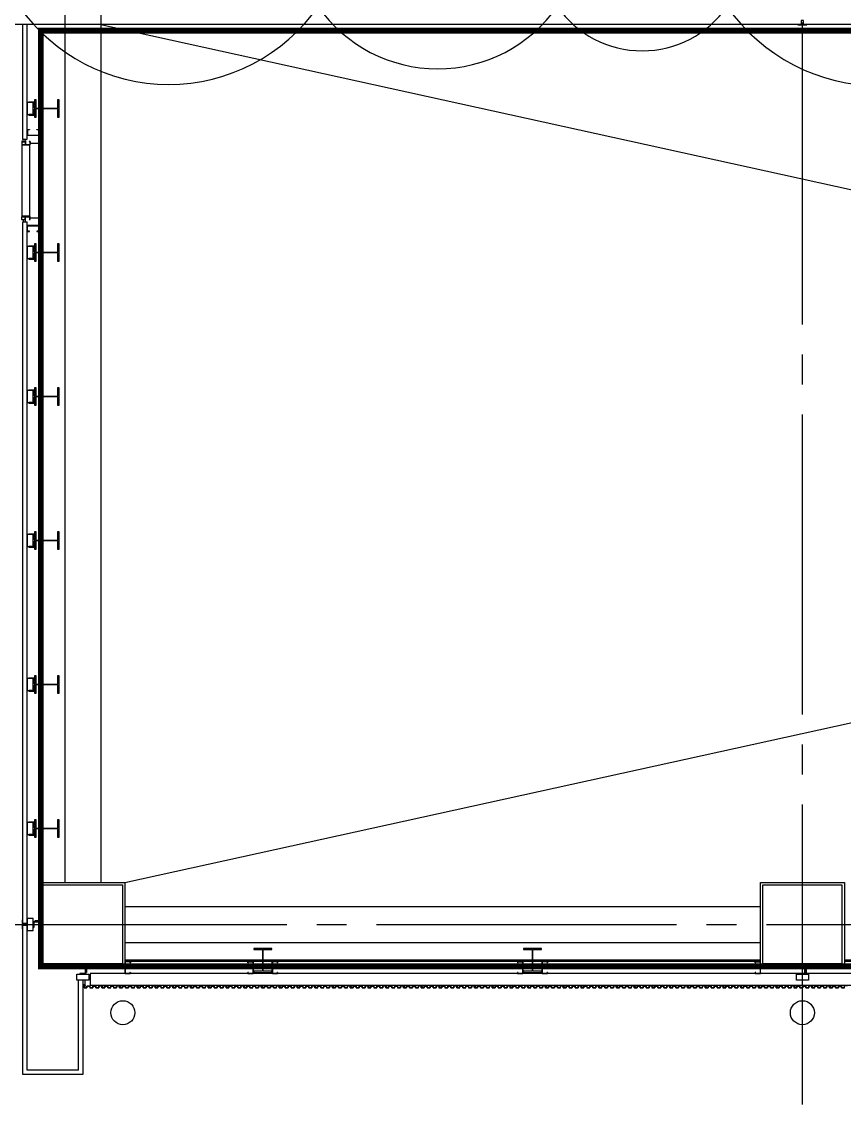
# Model space of a CAD drawing. Header units: millimetres. Extents: x -48783 to 40488, y 6477 to 32964.
# Drawn here: x 20049 to 20735, y 10600 to 11502 of the extents above; entities that cross this region are included whole.
import ezdxf

# ---------------------------------------------------------------- set-up
doc = ezdxf.new("R2010")
doc.units = ezdxf.units.MM
doc.header["$LTSCALE"] = 100
doc.linetypes.add('X-N-FAB-L20$0$COL-CEN-LIN', pattern=[3.25, 2.5, -0.25, 0.25, -0.25])
for name, color, linetype in [('0-XREF', 7, 'Continuous'), ('X-N-FAB-L20$0$04', 8, 'Continuous'), ('X-N-FAB-L20$0$200K新增範圍', 8, 'Continuous'), ('X-N-FAB-L20$0$BLOCK', 8, 'Continuous'), ('X-N-FAB-L20$0$CCL', 8, 'X-N-FAB-L20$0$COL-CEN-LIN'), ('X-N-FAB-L20$0$COL-S', 8, 'Continuous'), ('X-N-FAB-L20$0$TXT-CODE-雲', 8, 'Continuous'), ('X-N-FAB-L20$0$WALL-P', 8, 'Continuous')]:
    doc.layers.add(name, color=color, linetype=linetype)

# ---------------------------------------------------------------- blocks, each defined once
blk = doc.blocks.new('X-N-FAB-L20$0$A$Cc7bb84f0')
at = {"layer": 'X-N-FAB-L20$0$COL-S'}
for points in [[(0, 70), (70, 70), (70, 0), (0, 0)], [(2, 68), (68, 68), (68, 2), (2, 2)]]:
    blk.add_lwpolyline(points, close=True, dxfattribs=at)
blk = doc.blocks.new('X-N-FAB-L20$0$A$C20c95bda')
at = {"layer": 'X-N-FAB-L20$0$CCL'}
for p, q in [((21720, 0), (21720, 9160)), ((240, 150), (28330, 150))]:
    blk.add_line(p, q, dxfattribs=at)
at = {"layer": 'X-N-FAB-L20$0$200K新增範圍'}
for p in [(21085, 115), (21685, 115)]:
    blk.add_blockref('X-N-FAB-L20$0$A$Cc7bb84f0', p, dxfattribs=at)
blk = doc.blocks.new('X-N-FAB-L20$0$A$C1d07c4d4')
at = {"layer": 'X-N-FAB-L20$0$04'}
for p, q in [((20802.44, 910), (20802.44, 160)), ((20832.44, 910), (20832.44, 160)), ((20767.44, 779.5), (20767.44, 875)), ((20770.99, 779.5), (20770.99, 875)), ((20832.44, 875), (24082.44, 160)), ((20852.44, 160), (24102.44, 875)), ((20781.07, 786.41), (20781.07, 778.58)), ((20766.49, 777.5), (20768.71, 777.5)), ((20766.6, 777.34), (20766.6, 775.16)), ((20766.6, 777.34), (20769.44, 777.34)), ((20767.54, 779.5), (20769.44, 779.5)), ((20767.63, 777.72), (20767.63, 779.3)), ((20768.71, 777.5), (20768.74, 777.47)), ((20768.77, 777.5), (20768.74, 777.47)), ((20768.77, 777.5), (20769.24, 777.5)), ((20769.24, 777.58), (20769.24, 779.5)), ((20769.24, 778.27), (20769.24, 778.23)), ((20769.24, 777.57), (20769.24, 777.5)), ((20769.27, 778.3), (20769.55, 778.3)), ((20769.27, 778.2), (20769.44, 778.2)), ((20769.29, 777.6), (20769.44, 777.5)), ((20769.44, 779.5), (20770.99, 779.5)), ((20769.44, 779), (20769.44, 779.5)), ((20769.44, 778.2), (20769.44, 777.95)), ((20769.44, 777.95), (20769.47, 777.92)), ((20769.44, 777.89), (20769.47, 777.92)), ((20769.44, 777.89), (20769.44, 777.5)), ((20769.44, 777.34), (20769.44, 775.16)), ((20769.54, 777.34), (20769.6, 776.84)), ((20769.54, 777.34), (20769.96, 777.34)), ((20769.6, 778.25), (20769.6, 777.5)), ((20769.6, 777.5), (20769.96, 777.5)), ((20769.6, 776.84), (20769.6, 775.66)), ((20772.92, 777.5), (20773.39, 777.5)), ((20772.92, 777.34), (20773.28, 777.34)), ((20773.28, 777.34), (20773.28, 775.16)), ((20773.44, 777.45), (20773.44, 775)), ((20781.07, 778.58), (20783.21, 778.58)), ((20783.41, 778.38), (20783.41, 776.28)), ((20783.41, 776.28), (20783.41, 713.28)), ((20766.47, 775), (20773.44, 775)), ((20766.6, 775.16), (20768.71, 775.16)), ((20768.71, 775.16), (20768.74, 775.13)), ((20768.77, 775.16), (20768.74, 775.13)), ((20768.77, 775.16), (20769.44, 775.16)), ((20769.54, 775.16), (20769.6, 775.66)), ((20769.54, 775.16), (20771.81, 775.16)), ((20771.81, 775.16), (20771.84, 775.13)), ((20771.87, 775.16), (20771.84, 775.13)), ((20771.87, 775.16), (20773.28, 775.16)), ((20773.44, 776.08), (20783.21, 776.08)), ((20766.47, 715), (20773.44, 715)), ((20766.6, 714.84), (20768.71, 714.84)), ((20766.6, 712.66), (20766.6, 714.84)), ((20768.71, 714.84), (20768.74, 714.87)), ((20768.77, 714.84), (20768.74, 714.87)), ((20768.77, 714.84), (20769.44, 714.84)), ((20769.44, 712.66), (20769.44, 714.84)), ((20769.54, 714.84), (20771.81, 714.84)), ((20769.54, 714.84), (20769.6, 714.34)), ((20769.54, 712.66), (20769.6, 713.16)), ((20769.6, 713.16), (20769.6, 714.34)), ((20771.81, 714.84), (20771.84, 714.87)), ((20771.87, 714.84), (20771.84, 714.87)), ((20771.87, 714.84), (20773.28, 714.84)), ((20773.28, 712.66), (20773.28, 714.84)), ((20773.44, 712.55), (20773.44, 715)), ((20773.44, 713.92), (20783.21, 713.92)), ((20783.41, 711.62), (20783.41, 713.72)), ((20766.49, 712.5), (20768.71, 712.5)), ((20766.6, 712.66), (20769.44, 712.66)), ((20767.44, 0), (20767.44, 710.5)), ((20767.54, 710.5), (20769.44, 710.5)), ((20767.63, 712.28), (20767.63, 710.7)), ((20768.71, 712.5), (20768.74, 712.53)), ((20768.77, 712.5), (20768.74, 712.53)), ((20768.77, 712.5), (20769.24, 712.5)), ((20769.24, 712.43), (20769.24, 712.5)), ((20769.24, 712.42), (20769.24, 710.5)), ((20769.24, 711.73), (20769.24, 711.77)), ((20769.27, 711.8), (20769.44, 711.8)), ((20769.27, 711.7), (20769.55, 711.7)), ((20769.29, 712.4), (20769.44, 712.5)), ((20769.44, 712.11), (20769.44, 712.5)), ((20769.44, 712.11), (20769.47, 712.08)), ((20769.44, 712.05), (20769.47, 712.08)), ((20769.44, 711.8), (20769.44, 712.05)), ((20769.44, 711), (20769.44, 710.5)), ((20769.44, 710.5), (20770.99, 710.5)), ((20769.54, 712.66), (20769.96, 712.66)), ((20769.6, 712.5), (20769.96, 712.5)), ((20769.6, 711.75), (20769.6, 712.5)), ((20770.99, 3.5), (20770.99, 710.5)), ((20772.92, 712.66), (20773.28, 712.66)), ((20772.92, 712.5), (20773.39, 712.5)), ((20781.07, 711.42), (20783.21, 711.42)), ((20781.07, 703.59), (20781.07, 711.42)), ((20852.44, 140), (21382.44, 140)), ((20852.44, 110), (21382.44, 110)), ((21382.44, 95.25), (20852.44, 95.25)), ((21382.44, 94), (20852.44, 94)), ((22282.44, 95.25), (21452.44, 95.25)), ((22282.44, 94), (21452.44, 94)), ((23211.06, 84), (20823.7, 84)), ((20823.7, 84), (20823.7, 74)), ((20813.89, 3.5), (20813.89, 78.5)), ((20817.44, 75), (20817.44, 0)), ((23211.06, 74), (20823.7, 74)), ((20817.44, 0), (20767.44, 0)), ((20813.89, 3.5), (20770.99, 3.5))]:
    blk.add_line(p, q, dxfattribs=at)
for points in [[(20777.44, 797.5), (20777.44, 812.5), (20778.34, 812.5), (20778.34, 805.3), (20796.54, 805.3), (20796.54, 812.5), (20797.44, 812.5), (20797.44, 797.5), (20796.54, 797.5), (20796.54, 804.7), (20778.34, 804.7), (20778.34, 797.5)], [(20775.94, 800), (20775.94, 810), (20770.94, 810), (20770.94, 800)], [(20772.44, 810.6), (20777.44, 810.6), (20777.44, 805.6), (20776.84, 805.6), (20776.84, 810), (20772.44, 810)], [(20772.44, 799.4), (20777.44, 799.4), (20777.44, 804.4), (20776.84, 804.4), (20776.84, 800), (20772.44, 800)], [(20766.89, 715.29), (20766.89, 774.7), (20772.89, 774.7), (20772.89, 715.29)], [(20775.94, 680), (20775.94, 690), (20770.94, 690), (20770.94, 680)], [(20772.44, 690.6), (20777.44, 690.6), (20777.44, 685.6), (20776.84, 685.6), (20776.84, 690), (20772.44, 690)], [(20777.44, 677.5), (20777.44, 692.5), (20778.34, 692.5), (20778.34, 685.3), (20796.54, 685.3), (20796.54, 692.5), (20797.44, 692.5), (20797.44, 677.5), (20796.54, 677.5), (20796.54, 684.7), (20778.34, 684.7), (20778.34, 677.5)], [(20772.44, 679.4), (20777.44, 679.4), (20777.44, 684.4), (20776.84, 684.4), (20776.84, 680), (20772.44, 680)], [(20775.94, 560), (20775.94, 570), (20770.94, 570), (20770.94, 560)], [(20772.44, 570.6), (20777.44, 570.6), (20777.44, 565.6), (20776.84, 565.6), (20776.84, 570), (20772.44, 570)], [(20777.44, 557.5), (20777.44, 572.5), (20778.34, 572.5), (20778.34, 565.3), (20796.54, 565.3), (20796.54, 572.5), (20797.44, 572.5), (20797.44, 557.5), (20796.54, 557.5), (20796.54, 564.7), (20778.34, 564.7), (20778.34, 557.5)], [(20772.44, 559.4), (20777.44, 559.4), (20777.44, 564.4), (20776.84, 564.4), (20776.84, 560), (20772.44, 560)], [(20777.44, 437.5), (20777.44, 452.5), (20778.34, 452.5), (20778.34, 445.3), (20796.54, 445.3), (20796.54, 452.5), (20797.44, 452.5), (20797.44, 437.5), (20796.54, 437.5), (20796.54, 444.7), (20778.34, 444.7), (20778.34, 437.5)], [(20775.94, 440), (20775.94, 450), (20770.94, 450), (20770.94, 440)], [(20772.44, 450.6), (20777.44, 450.6), (20777.44, 445.6), (20776.84, 445.6), (20776.84, 450), (20772.44, 450)], [(20772.44, 439.4), (20777.44, 439.4), (20777.44, 444.4), (20776.84, 444.4), (20776.84, 440), (20772.44, 440)], [(20775.94, 320), (20775.94, 330), (20770.94, 330), (20770.94, 320)], [(20772.44, 330.6), (20777.44, 330.6), (20777.44, 325.6), (20776.84, 325.6), (20776.84, 330), (20772.44, 330)], [(20777.44, 317.5), (20777.44, 332.5), (20778.34, 332.5), (20778.34, 325.3), (20796.54, 325.3), (20796.54, 332.5), (20797.44, 332.5), (20797.44, 317.5), (20796.54, 317.5), (20796.54, 324.7), (20778.34, 324.7), (20778.34, 317.5)], [(20772.44, 319.4), (20777.44, 319.4), (20777.44, 324.4), (20776.84, 324.4), (20776.84, 320), (20772.44, 320)], [(20775.94, 200), (20775.94, 210), (20770.94, 210), (20770.94, 200)], [(20772.44, 210.6), (20777.44, 210.6), (20777.44, 205.6), (20776.84, 205.6), (20776.84, 210), (20772.44, 210)], [(20777.44, 197.5), (20777.44, 212.5), (20778.34, 212.5), (20778.34, 205.3), (20796.54, 205.3), (20796.54, 212.5), (20797.44, 212.5), (20797.44, 197.5), (20796.54, 197.5), (20796.54, 204.7), (20778.34, 204.7), (20778.34, 197.5)], [(20772.44, 199.4), (20777.44, 199.4), (20777.44, 204.4), (20776.84, 204.4), (20776.84, 200), (20772.44, 200)], [(20782.44, 90), (20782.44, 160), (20852.44, 160), (20852.44, 90)], [(20784.44, 92), (20784.44, 158), (20850.44, 158), (20850.44, 92)], [(21382.44, 90), (21382.44, 160), (21452.44, 160), (21452.44, 90)], [(21384.44, 92), (21384.44, 158), (21450.44, 158), (21450.44, 92)], [(20775.94, 120), (20775.94, 130), (20770.94, 130), (20770.94, 120)], [(20775.94, 122.5), (20775.94, 127.5), (20780.94, 127.5), (20780.94, 126.9), (20776.54, 126.9), (20776.54, 122.5)], [(20777.44, 127.5), (20782.44, 127.5), (20782.44, 132.5), (20781.84, 132.5), (20781.84, 128.1), (20777.44, 128.1)], [(20767.44, 124), (20767.44, 126), (20770.94, 126), (20770.94, 124)], [(20959.94, 85), (20974.94, 85), (20974.94, 85.9), (20967.74, 85.9), (20967.74, 104.1), (20974.94, 104.1), (20974.94, 105), (20959.94, 105), (20959.94, 104.1), (20967.14, 104.1), (20967.14, 85.9), (20959.94, 85.9)], [(21184.94, 85), (21199.94, 85), (21199.94, 85.9), (21192.74, 85.9), (21192.74, 104.1), (21199.94, 104.1), (21199.94, 105), (21184.94, 105), (21184.94, 104.1), (21192.14, 104.1), (21192.14, 85.9), (21184.94, 85.9)], [(20812.44, 83.5), (20822.44, 83.5), (20822.44, 78.5), (20812.44, 78.5)], [(20814.94, 83.5), (20819.94, 83.5), (20819.94, 88.5), (20819.34, 88.5), (20819.34, 84.1), (20814.94, 84.1)], [(20819.94, 85), (20819.94, 90), (20824.94, 90), (20824.94, 89.4), (20820.54, 89.4), (20820.54, 85)], [(21412.44, 83.5), (21422.44, 83.5), (21422.44, 78.5), (21412.44, 78.5)], [(21414.94, 83.5), (21419.94, 83.5), (21419.94, 88.5), (21419.34, 88.5), (21419.34, 84.1), (21414.94, 84.1)], [(21419.94, 85), (21419.94, 90), (21424.94, 90), (21424.94, 89.4), (21420.54, 89.4), (21420.54, 85)], [(20817.44, 75), (20819.44, 75), (20819.44, 78.5), (20817.44, 78.5)]]:
    blk.add_lwpolyline(points, close=True, dxfattribs=at)
for points in [[(20772.99, 787.28), (20771.22, 787.28), (20771.22, 782.74), (20780.76, 782.74), (20780.76, 787.28), (20778.99, 787.28), (20778.99, 787.51), (20780.76, 787.51, -0.414214), (20780.99, 787.28), (20780.99, 782.74, -0.414214), (20780.76, 782.51), (20771.22, 782.51, -0.414214), (20770.99, 782.74), (20770.99, 787.28, -0.414214), (20771.22, 787.51), (20772.99, 787.51)], [(20772.99, 702.72), (20771.22, 702.72), (20771.22, 707.26), (20780.76, 707.26), (20780.76, 702.72), (20778.99, 702.72), (20778.99, 702.49), (20780.76, 702.49, 0.414214), (20780.99, 702.72), (20780.99, 707.26, 0.414214), (20780.76, 707.49), (20771.22, 707.49, 0.414214), (20770.99, 707.26), (20770.99, 702.72, 0.414214), (20771.22, 702.49), (20772.99, 702.49)], [(20856.53, 93.08), (20856.97, 93.08, 0.414214), (20857.05, 93.16), (20857.05, 93.84, 0.414214), (20856.97, 93.92), (20852.79, 93.92, 0.414214), (20852.71, 93.84), (20852.71, 84.16, 0.414214), (20852.79, 84.08), (20856.97, 84.08, 0.414214), (20857.05, 84.16), (20857.05, 84.84, 0.414214), (20856.97, 84.92), (20856.53, 84.92), (20856.53, 85), (20856.97, 85, -0.414214), (20857.13, 84.84), (20857.13, 84.16, -0.414214), (20856.97, 84), (20852.79, 84, -0.414214), (20852.63, 84.16), (20852.63, 93.84, -0.414214), (20852.79, 94), (20856.97, 94, -0.414214), (20857.13, 93.84), (20857.13, 93.16, -0.414214), (20856.97, 93), (20856.53, 93)], [(20955.58, 93.08), (20955.14, 93.08, -0.414214), (20955.06, 93.16), (20955.06, 93.84, -0.414214), (20955.14, 93.92), (20959.32, 93.92, -0.414214), (20959.4, 93.84), (20959.4, 84.16, -0.414214), (20959.32, 84.08), (20955.14, 84.08, -0.414214), (20955.06, 84.16), (20955.06, 84.84, -0.414214), (20955.14, 84.92), (20955.58, 84.92), (20955.58, 85), (20955.14, 85, 0.414214), (20954.98, 84.84), (20954.98, 84.16, 0.414214), (20955.14, 84), (20959.32, 84, 0.414214), (20959.48, 84.16), (20959.48, 93.84, 0.414214), (20959.32, 94), (20955.14, 94, 0.414214), (20954.98, 93.84), (20954.98, 93.16, 0.414214), (20955.14, 93), (20955.58, 93)], [(20979.3, 93.08), (20979.74, 93.08, 0.414214), (20979.82, 93.16), (20979.82, 93.84, 0.414214), (20979.74, 93.92), (20975.56, 93.92, 0.414214), (20975.48, 93.84), (20975.48, 84.16, 0.414214), (20975.56, 84.08), (20979.74, 84.08, 0.414214), (20979.82, 84.16), (20979.82, 84.84, 0.414214), (20979.74, 84.92), (20979.3, 84.92), (20979.3, 85), (20979.74, 85, -0.414214), (20979.9, 84.84), (20979.9, 84.16, -0.414214), (20979.74, 84), (20975.56, 84, -0.414214), (20975.4, 84.16), (20975.4, 93.84, -0.414214), (20975.56, 94), (20979.74, 94, -0.414214), (20979.9, 93.84), (20979.9, 93.16, -0.414214), (20979.74, 93), (20979.3, 93)], [(21180.58, 93.08), (21180.14, 93.08, -0.414214), (21180.06, 93.16), (21180.06, 93.84, -0.414214), (21180.14, 93.92), (21184.32, 93.92, -0.414214), (21184.4, 93.84), (21184.4, 84.16, -0.414214), (21184.32, 84.08), (21180.14, 84.08, -0.414214), (21180.06, 84.16), (21180.06, 84.84, -0.414214), (21180.14, 84.92), (21180.58, 84.92), (21180.58, 85), (21180.14, 85, 0.414214), (21179.98, 84.84), (21179.98, 84.16, 0.414214), (21180.14, 84), (21184.32, 84, 0.414214), (21184.48, 84.16), (21184.48, 93.84, 0.414214), (21184.32, 94), (21180.14, 94, 0.414214), (21179.98, 93.84), (21179.98, 93.16, 0.414214), (21180.14, 93), (21180.58, 93)], [(21204.3, 93.08), (21204.74, 93.08, 0.414214), (21204.82, 93.16), (21204.82, 93.84, 0.414214), (21204.74, 93.92), (21200.56, 93.92, 0.414214), (21200.48, 93.84), (21200.48, 84.16, 0.414214), (21200.56, 84.08), (21204.74, 84.08, 0.414214), (21204.82, 84.16), (21204.82, 84.84, 0.414214), (21204.74, 84.92), (21204.3, 84.92), (21204.3, 85), (21204.74, 85, -0.414214), (21204.9, 84.84), (21204.9, 84.16, -0.414214), (21204.74, 84), (21200.56, 84, -0.414214), (21200.4, 84.16), (21200.4, 93.84, -0.414214), (21200.56, 94), (21204.74, 94, -0.414214), (21204.9, 93.84), (21204.9, 93.16, -0.414214), (21204.74, 93), (21204.3, 93)], [(21378.54, 93.08), (21378.1, 93.08, -0.414214), (21378.02, 93.16), (21378.02, 93.84, -0.414214), (21378.1, 93.92), (21382.28, 93.92, -0.414214), (21382.36, 93.84), (21382.36, 84.16, -0.414214), (21382.28, 84.08), (21378.1, 84.08, -0.414214), (21378.02, 84.16), (21378.02, 84.84, -0.414214), (21378.1, 84.92), (21378.54, 84.92), (21378.54, 85), (21378.1, 85, 0.414214), (21377.94, 84.84), (21377.94, 84.16, 0.414214), (21378.1, 84), (21382.28, 84, 0.414214), (21382.44, 84.16), (21382.44, 93.84, 0.414214), (21382.28, 94), (21378.1, 94, 0.414214), (21377.94, 93.84), (21377.94, 93.16, 0.414214), (21378.1, 93), (21378.54, 93)]]:
    blk.add_lwpolyline(points, format="xyb", close=True, dxfattribs=at)
for points in [[(20767.24, 121.25), (20767.24, 124.25), (20768.84, 124.25), (20768.84, 125.75), (20767.24, 125.75), (20767.24, 128.75)], [(21453.51, 74), (21452.14, 74), (21452.14, 73.95), (21453.49, 73.95)]]:
    blk.add_lwpolyline(points, dxfattribs=at)
for points in [[(20833.54, 73.65), (20834.24, 73.9), (20834.22, 73.95), (20833.53, 73.7), (20830.79, 73.7), (20830.79, 72.1), (20828.41, 72.1), (20828.41, 73.55), (20825.83, 73.55), (20825.83, 72.1), (20823.45, 72.1), (20823.45, 73.55), (20820.87, 73.55), (20820.87, 72.1), (20818.49, 72.1), (20818.49, 73.6), (20819.44, 73.6, 1), (20819.44, 74), (20817.44, 74)], [(20817.44, 73.95), (20819.44, 73.95, -1), (20819.44, 73.65), (20818.44, 73.65), (20818.44, 72.05), (20820.92, 72.05), (20820.92, 73.5), (20823.4, 73.5), (20823.4, 72.05), (20825.88, 72.05), (20825.88, 73.5), (20828.36, 73.5), (20828.36, 72.05), (20830.84, 72.05), (20830.84, 73.65), (20833.55, 73.65)], [(20848.34, 73.65), (20849.04, 73.9), (20849.02, 73.95), (20848.33, 73.7), (20845.59, 73.7), (20845.59, 72.1), (20843.21, 72.1), (20843.21, 73.55), (20840.63, 73.55), (20840.63, 72.1), (20838.25, 72.1), (20838.25, 73.55), (20835.67, 73.55), (20835.67, 72.1), (20833.29, 72.1), (20833.29, 73.6), (20834.24, 73.6, 1), (20834.24, 74), (20832.17, 74), (20832.04, 73.87), (20831.91, 74), (20830.54, 74), (20830.54, 73.95), (20831.89, 73.95), (20832.04, 73.8), (20832.19, 73.95), (20834.24, 73.95, -1), (20834.24, 73.65), (20833.24, 73.65), (20833.24, 72.05), (20835.72, 72.05), (20835.72, 73.5), (20838.2, 73.5), (20838.2, 72.05), (20840.68, 72.05), (20840.68, 73.5), (20843.16, 73.5), (20843.16, 72.05), (20845.64, 72.05), (20845.64, 73.65), (20848.35, 73.65)], [(20863.14, 73.65), (20863.84, 73.9), (20863.82, 73.95), (20863.13, 73.7), (20860.39, 73.7), (20860.39, 72.1), (20858.01, 72.1), (20858.01, 73.55), (20855.43, 73.55), (20855.43, 72.1), (20853.05, 72.1), (20853.05, 73.55), (20850.47, 73.55), (20850.47, 72.1), (20848.09, 72.1), (20848.09, 73.6), (20849.04, 73.6, 1), (20849.04, 74), (20846.97, 74), (20846.84, 73.87), (20846.71, 74), (20845.34, 74), (20845.34, 73.95), (20846.69, 73.95), (20846.84, 73.8), (20846.99, 73.95), (20849.04, 73.95, -1), (20849.04, 73.65), (20848.04, 73.65), (20848.04, 72.05), (20850.52, 72.05), (20850.52, 73.5), (20853, 73.5), (20853, 72.05), (20855.48, 72.05), (20855.48, 73.5), (20857.96, 73.5), (20857.96, 72.05), (20860.44, 72.05), (20860.44, 73.65), (20863.15, 73.65)], [(20877.94, 73.65), (20878.64, 73.9), (20878.62, 73.95), (20877.93, 73.7), (20875.19, 73.7), (20875.19, 72.1), (20872.81, 72.1), (20872.81, 73.55), (20870.23, 73.55), (20870.23, 72.1), (20867.85, 72.1), (20867.85, 73.55), (20865.27, 73.55), (20865.27, 72.1), (20862.89, 72.1), (20862.89, 73.6), (20863.84, 73.6, 1), (20863.84, 74), (20861.77, 74), (20861.64, 73.87), (20861.51, 74), (20860.14, 74), (20860.14, 73.95), (20861.49, 73.95), (20861.64, 73.8), (20861.79, 73.95), (20863.84, 73.95, -1), (20863.84, 73.65), (20862.84, 73.65), (20862.84, 72.05), (20865.32, 72.05), (20865.32, 73.5), (20867.8, 73.5), (20867.8, 72.05), (20870.28, 72.05), (20870.28, 73.5), (20872.76, 73.5), (20872.76, 72.05), (20875.24, 72.05), (20875.24, 73.65), (20877.95, 73.65)], [(20892.74, 73.65), (20893.44, 73.9), (20893.42, 73.95), (20892.73, 73.7), (20889.99, 73.7), (20889.99, 72.1), (20887.61, 72.1), (20887.61, 73.55), (20885.03, 73.55), (20885.03, 72.1), (20882.65, 72.1), (20882.65, 73.55), (20880.07, 73.55), (20880.07, 72.1), (20877.69, 72.1), (20877.69, 73.6), (20878.64, 73.6, 1), (20878.64, 74), (20876.57, 74), (20876.44, 73.87), (20876.31, 74), (20874.94, 74), (20874.94, 73.95), (20876.29, 73.95), (20876.44, 73.8), (20876.59, 73.95), (20878.64, 73.95, -1), (20878.64, 73.65), (20877.64, 73.65), (20877.64, 72.05), (20880.12, 72.05), (20880.12, 73.5), (20882.6, 73.5), (20882.6, 72.05), (20885.08, 72.05), (20885.08, 73.5), (20887.56, 73.5), (20887.56, 72.05), (20890.04, 72.05), (20890.04, 73.65), (20892.75, 73.65)], [(20907.54, 73.65), (20908.24, 73.9), (20908.22, 73.95), (20907.53, 73.7), (20904.79, 73.7), (20904.79, 72.1), (20902.41, 72.1), (20902.41, 73.55), (20899.83, 73.55), (20899.83, 72.1), (20897.45, 72.1), (20897.45, 73.55), (20894.87, 73.55), (20894.87, 72.1), (20892.49, 72.1), (20892.49, 73.6), (20893.44, 73.6, 1), (20893.44, 74), (20891.37, 74), (20891.24, 73.87), (20891.11, 74), (20889.74, 74), (20889.74, 73.95), (20891.09, 73.95), (20891.24, 73.8), (20891.39, 73.95), (20893.44, 73.95, -1), (20893.44, 73.65), (20892.44, 73.65), (20892.44, 72.05), (20894.92, 72.05), (20894.92, 73.5), (20897.4, 73.5), (20897.4, 72.05), (20899.88, 72.05), (20899.88, 73.5), (20902.36, 73.5), (20902.36, 72.05), (20904.84, 72.05), (20904.84, 73.65), (20907.55, 73.65)], [(20922.34, 73.65), (20923.04, 73.9), (20923.02, 73.95), (20922.33, 73.7), (20919.59, 73.7), (20919.59, 72.1), (20917.21, 72.1), (20917.21, 73.55), (20914.63, 73.55), (20914.63, 72.1), (20912.25, 72.1), (20912.25, 73.55), (20909.67, 73.55), (20909.67, 72.1), (20907.29, 72.1), (20907.29, 73.6), (20908.24, 73.6, 1), (20908.24, 74), (20906.17, 74), (20906.04, 73.87), (20905.91, 74), (20904.54, 74), (20904.54, 73.95), (20905.89, 73.95), (20906.04, 73.8), (20906.19, 73.95), (20908.24, 73.95, -1), (20908.24, 73.65), (20907.24, 73.65), (20907.24, 72.05), (20909.72, 72.05), (20909.72, 73.5), (20912.2, 73.5), (20912.2, 72.05), (20914.68, 72.05), (20914.68, 73.5), (20917.16, 73.5), (20917.16, 72.05), (20919.64, 72.05), (20919.64, 73.65), (20922.35, 73.65)], [(20937.14, 73.65), (20937.84, 73.9), (20937.82, 73.95), (20937.13, 73.7), (20934.39, 73.7), (20934.39, 72.1), (20932.01, 72.1), (20932.01, 73.55), (20929.43, 73.55), (20929.43, 72.1), (20927.05, 72.1), (20927.05, 73.55), (20924.47, 73.55), (20924.47, 72.1), (20922.09, 72.1), (20922.09, 73.6), (20923.04, 73.6, 1), (20923.04, 74), (20920.97, 74), (20920.84, 73.87), (20920.71, 74), (20919.34, 74), (20919.34, 73.95), (20920.69, 73.95), (20920.84, 73.8), (20920.99, 73.95), (20923.04, 73.95, -1), (20923.04, 73.65), (20922.04, 73.65), (20922.04, 72.05), (20924.52, 72.05), (20924.52, 73.5), (20927, 73.5), (20927, 72.05), (20929.48, 72.05), (20929.48, 73.5), (20931.96, 73.5), (20931.96, 72.05), (20934.44, 72.05), (20934.44, 73.65), (20937.15, 73.65)], [(20951.94, 73.65), (20952.64, 73.9), (20952.62, 73.95), (20951.93, 73.7), (20949.19, 73.7), (20949.19, 72.1), (20946.81, 72.1), (20946.81, 73.55), (20944.23, 73.55), (20944.23, 72.1), (20941.85, 72.1), (20941.85, 73.55), (20939.27, 73.55), (20939.27, 72.1), (20936.89, 72.1), (20936.89, 73.6), (20937.84, 73.6, 1), (20937.84, 74), (20935.77, 74), (20935.64, 73.87), (20935.51, 74), (20934.14, 74), (20934.14, 73.95), (20935.49, 73.95), (20935.64, 73.8), (20935.79, 73.95), (20937.84, 73.95, -1), (20937.84, 73.65), (20936.84, 73.65), (20936.84, 72.05), (20939.32, 72.05), (20939.32, 73.5), (20941.8, 73.5), (20941.8, 72.05), (20944.28, 72.05), (20944.28, 73.5), (20946.76, 73.5), (20946.76, 72.05), (20949.24, 72.05), (20949.24, 73.65), (20951.95, 73.65)], [(20966.74, 73.65), (20967.44, 73.9), (20967.42, 73.95), (20966.73, 73.7), (20963.99, 73.7), (20963.99, 72.1), (20961.61, 72.1), (20961.61, 73.55), (20959.03, 73.55), (20959.03, 72.1), (20956.65, 72.1), (20956.65, 73.55), (20954.07, 73.55), (20954.07, 72.1), (20951.69, 72.1), (20951.69, 73.6), (20952.64, 73.6, 1), (20952.64, 74), (20950.57, 74), (20950.44, 73.87), (20950.31, 74), (20948.94, 74), (20948.94, 73.95), (20950.29, 73.95), (20950.44, 73.8), (20950.59, 73.95), (20952.64, 73.95, -1), (20952.64, 73.65), (20951.64, 73.65), (20951.64, 72.05), (20954.12, 72.05), (20954.12, 73.5), (20956.6, 73.5), (20956.6, 72.05), (20959.08, 72.05), (20959.08, 73.5), (20961.56, 73.5), (20961.56, 72.05), (20964.04, 72.05), (20964.04, 73.65), (20966.75, 73.65)], [(20981.54, 73.65), (20982.24, 73.9), (20982.22, 73.95), (20981.53, 73.7), (20978.79, 73.7), (20978.79, 72.1), (20976.41, 72.1), (20976.41, 73.55), (20973.83, 73.55), (20973.83, 72.1), (20971.45, 72.1), (20971.45, 73.55), (20968.87, 73.55), (20968.87, 72.1), (20966.49, 72.1), (20966.49, 73.6), (20967.44, 73.6, 1), (20967.44, 74), (20965.37, 74), (20965.24, 73.87), (20965.11, 74), (20963.74, 74), (20963.74, 73.95), (20965.09, 73.95), (20965.24, 73.8), (20965.39, 73.95), (20967.44, 73.95, -1), (20967.44, 73.65), (20966.44, 73.65), (20966.44, 72.05), (20968.92, 72.05), (20968.92, 73.5), (20971.4, 73.5), (20971.4, 72.05), (20973.88, 72.05), (20973.88, 73.5), (20976.36, 73.5), (20976.36, 72.05), (20978.84, 72.05), (20978.84, 73.65), (20981.55, 73.65)], [(20996.34, 73.65), (20997.04, 73.9), (20997.02, 73.95), (20996.33, 73.7), (20993.59, 73.7), (20993.59, 72.1), (20991.21, 72.1), (20991.21, 73.55), (20988.63, 73.55), (20988.63, 72.1), (20986.25, 72.1), (20986.25, 73.55), (20983.67, 73.55), (20983.67, 72.1), (20981.29, 72.1), (20981.29, 73.6), (20982.24, 73.6, 1), (20982.24, 74), (20980.17, 74), (20980.04, 73.87), (20979.91, 74), (20978.54, 74), (20978.54, 73.95), (20979.89, 73.95), (20980.04, 73.8), (20980.19, 73.95), (20982.24, 73.95, -1), (20982.24, 73.65), (20981.24, 73.65), (20981.24, 72.05), (20983.72, 72.05), (20983.72, 73.5), (20986.2, 73.5), (20986.2, 72.05), (20988.68, 72.05), (20988.68, 73.5), (20991.16, 73.5), (20991.16, 72.05), (20993.64, 72.05), (20993.64, 73.65), (20996.35, 73.65)], [(21011.14, 73.65), (21011.84, 73.9), (21011.82, 73.95), (21011.13, 73.7), (21008.39, 73.7), (21008.39, 72.1), (21006.01, 72.1), (21006.01, 73.55), (21003.43, 73.55), (21003.43, 72.1), (21001.05, 72.1), (21001.05, 73.55), (20998.47, 73.55), (20998.47, 72.1), (20996.09, 72.1), (20996.09, 73.6), (20997.04, 73.6, 1), (20997.04, 74), (20994.97, 74), (20994.84, 73.87), (20994.71, 74), (20993.34, 74), (20993.34, 73.95), (20994.69, 73.95), (20994.84, 73.8), (20994.99, 73.95), (20997.04, 73.95, -1), (20997.04, 73.65), (20996.04, 73.65), (20996.04, 72.05), (20998.52, 72.05), (20998.52, 73.5), (21001, 73.5), (21001, 72.05), (21003.48, 72.05), (21003.48, 73.5), (21005.96, 73.5), (21005.96, 72.05), (21008.44, 72.05), (21008.44, 73.65), (21011.15, 73.65)], [(21025.94, 73.65), (21026.64, 73.9), (21026.62, 73.95), (21025.93, 73.7), (21023.19, 73.7), (21023.19, 72.1), (21020.81, 72.1), (21020.81, 73.55), (21018.23, 73.55), (21018.23, 72.1), (21015.85, 72.1), (21015.85, 73.55), (21013.27, 73.55), (21013.27, 72.1), (21010.89, 72.1), (21010.89, 73.6), (21011.84, 73.6, 1), (21011.84, 74), (21009.77, 74), (21009.64, 73.87), (21009.51, 74), (21008.14, 74), (21008.14, 73.95), (21009.49, 73.95), (21009.64, 73.8), (21009.79, 73.95), (21011.84, 73.95, -1), (21011.84, 73.65), (21010.84, 73.65), (21010.84, 72.05), (21013.32, 72.05), (21013.32, 73.5), (21015.8, 73.5), (21015.8, 72.05), (21018.28, 72.05), (21018.28, 73.5), (21020.76, 73.5), (21020.76, 72.05), (21023.24, 72.05), (21023.24, 73.65), (21025.95, 73.65)], [(21040.74, 73.65), (21041.44, 73.9), (21041.42, 73.95), (21040.73, 73.7), (21037.99, 73.7), (21037.99, 72.1), (21035.61, 72.1), (21035.61, 73.55), (21033.03, 73.55), (21033.03, 72.1), (21030.65, 72.1), (21030.65, 73.55), (21028.07, 73.55), (21028.07, 72.1), (21025.69, 72.1), (21025.69, 73.6), (21026.64, 73.6, 1), (21026.64, 74), (21024.57, 74), (21024.44, 73.87), (21024.31, 74), (21022.94, 74), (21022.94, 73.95), (21024.29, 73.95), (21024.44, 73.8), (21024.59, 73.95), (21026.64, 73.95, -1), (21026.64, 73.65), (21025.64, 73.65), (21025.64, 72.05), (21028.12, 72.05), (21028.12, 73.5), (21030.6, 73.5), (21030.6, 72.05), (21033.08, 72.05), (21033.08, 73.5), (21035.56, 73.5), (21035.56, 72.05), (21038.04, 72.05), (21038.04, 73.65), (21040.75, 73.65)], [(21055.54, 73.65), (21056.24, 73.9), (21056.22, 73.95), (21055.53, 73.7), (21052.79, 73.7), (21052.79, 72.1), (21050.41, 72.1), (21050.41, 73.55), (21047.83, 73.55), (21047.83, 72.1), (21045.45, 72.1), (21045.45, 73.55), (21042.87, 73.55), (21042.87, 72.1), (21040.49, 72.1), (21040.49, 73.6), (21041.44, 73.6, 1), (21041.44, 74), (21039.37, 74), (21039.24, 73.87), (21039.11, 74), (21037.74, 74), (21037.74, 73.95), (21039.09, 73.95), (21039.24, 73.8), (21039.39, 73.95), (21041.44, 73.95, -1), (21041.44, 73.65), (21040.44, 73.65), (21040.44, 72.05), (21042.92, 72.05), (21042.92, 73.5), (21045.4, 73.5), (21045.4, 72.05), (21047.88, 72.05), (21047.88, 73.5), (21050.36, 73.5), (21050.36, 72.05), (21052.84, 72.05), (21052.84, 73.65), (21055.55, 73.65)], [(21070.34, 73.65), (21071.04, 73.9), (21071.02, 73.95), (21070.33, 73.7), (21067.59, 73.7), (21067.59, 72.1), (21065.21, 72.1), (21065.21, 73.55), (21062.63, 73.55), (21062.63, 72.1), (21060.25, 72.1), (21060.25, 73.55), (21057.67, 73.55), (21057.67, 72.1), (21055.29, 72.1), (21055.29, 73.6), (21056.24, 73.6, 1), (21056.24, 74), (21054.17, 74), (21054.04, 73.87), (21053.91, 74), (21052.54, 74), (21052.54, 73.95), (21053.89, 73.95), (21054.04, 73.8), (21054.19, 73.95), (21056.24, 73.95, -1), (21056.24, 73.65), (21055.24, 73.65), (21055.24, 72.05), (21057.72, 72.05), (21057.72, 73.5), (21060.2, 73.5), (21060.2, 72.05), (21062.68, 72.05), (21062.68, 73.5), (21065.16, 73.5), (21065.16, 72.05), (21067.64, 72.05), (21067.64, 73.65), (21070.35, 73.65)], [(21085.14, 73.65), (21085.84, 73.9), (21085.82, 73.95), (21085.13, 73.7), (21082.39, 73.7), (21082.39, 72.1), (21080.01, 72.1), (21080.01, 73.55), (21077.43, 73.55), (21077.43, 72.1), (21075.05, 72.1), (21075.05, 73.55), (21072.47, 73.55), (21072.47, 72.1), (21070.09, 72.1), (21070.09, 73.6), (21071.04, 73.6, 1), (21071.04, 74), (21068.97, 74), (21068.84, 73.87), (21068.71, 74), (21067.34, 74), (21067.34, 73.95), (21068.69, 73.95), (21068.84, 73.8), (21068.99, 73.95), (21071.04, 73.95, -1), (21071.04, 73.65), (21070.04, 73.65), (21070.04, 72.05), (21072.52, 72.05), (21072.52, 73.5), (21075, 73.5), (21075, 72.05), (21077.48, 72.05), (21077.48, 73.5), (21079.96, 73.5), (21079.96, 72.05), (21082.44, 72.05), (21082.44, 73.65), (21085.15, 73.65)], [(21099.94, 73.65), (21100.64, 73.9), (21100.62, 73.95), (21099.93, 73.7), (21097.19, 73.7), (21097.19, 72.1), (21094.81, 72.1), (21094.81, 73.55), (21092.23, 73.55), (21092.23, 72.1), (21089.85, 72.1), (21089.85, 73.55), (21087.27, 73.55), (21087.27, 72.1), (21084.89, 72.1), (21084.89, 73.6), (21085.84, 73.6, 1), (21085.84, 74), (21083.77, 74), (21083.64, 73.87), (21083.51, 74), (21082.14, 74), (21082.14, 73.95), (21083.49, 73.95), (21083.64, 73.8), (21083.79, 73.95), (21085.84, 73.95, -1), (21085.84, 73.65), (21084.84, 73.65), (21084.84, 72.05), (21087.32, 72.05), (21087.32, 73.5), (21089.8, 73.5), (21089.8, 72.05), (21092.28, 72.05), (21092.28, 73.5), (21094.76, 73.5), (21094.76, 72.05), (21097.24, 72.05), (21097.24, 73.65), (21099.95, 73.65)], [(21114.74, 73.65), (21115.44, 73.9), (21115.42, 73.95), (21114.73, 73.7), (21111.99, 73.7), (21111.99, 72.1), (21109.61, 72.1), (21109.61, 73.55), (21107.03, 73.55), (21107.03, 72.1), (21104.65, 72.1), (21104.65, 73.55), (21102.07, 73.55), (21102.07, 72.1), (21099.69, 72.1), (21099.69, 73.6), (21100.64, 73.6, 1), (21100.64, 74), (21098.57, 74), (21098.44, 73.87), (21098.31, 74), (21096.94, 74), (21096.94, 73.95), (21098.29, 73.95), (21098.44, 73.8), (21098.59, 73.95), (21100.64, 73.95, -1), (21100.64, 73.65), (21099.64, 73.65), (21099.64, 72.05), (21102.12, 72.05), (21102.12, 73.5), (21104.6, 73.5), (21104.6, 72.05), (21107.08, 72.05), (21107.08, 73.5), (21109.56, 73.5), (21109.56, 72.05), (21112.04, 72.05), (21112.04, 73.65), (21114.75, 73.65)], [(21129.54, 73.65), (21130.24, 73.9), (21130.22, 73.95), (21129.53, 73.7), (21126.79, 73.7), (21126.79, 72.1), (21124.41, 72.1), (21124.41, 73.55), (21121.83, 73.55), (21121.83, 72.1), (21119.45, 72.1), (21119.45, 73.55), (21116.87, 73.55), (21116.87, 72.1), (21114.49, 72.1), (21114.49, 73.6), (21115.44, 73.6, 1), (21115.44, 74), (21113.37, 74), (21113.24, 73.87), (21113.11, 74), (21111.74, 74), (21111.74, 73.95), (21113.09, 73.95), (21113.24, 73.8), (21113.39, 73.95), (21115.44, 73.95, -1), (21115.44, 73.65), (21114.44, 73.65), (21114.44, 72.05), (21116.92, 72.05), (21116.92, 73.5), (21119.4, 73.5), (21119.4, 72.05), (21121.88, 72.05), (21121.88, 73.5), (21124.36, 73.5), (21124.36, 72.05), (21126.84, 72.05), (21126.84, 73.65), (21129.55, 73.65)], [(21144.34, 73.65), (21145.04, 73.9), (21145.02, 73.95), (21144.33, 73.7), (21141.59, 73.7), (21141.59, 72.1), (21139.21, 72.1), (21139.21, 73.55), (21136.63, 73.55), (21136.63, 72.1), (21134.25, 72.1), (21134.25, 73.55), (21131.67, 73.55), (21131.67, 72.1), (21129.29, 72.1), (21129.29, 73.6), (21130.24, 73.6, 1), (21130.24, 74), (21128.17, 74), (21128.04, 73.87), (21127.91, 74), (21126.54, 74), (21126.54, 73.95), (21127.89, 73.95), (21128.04, 73.8), (21128.19, 73.95), (21130.24, 73.95, -1), (21130.24, 73.65), (21129.24, 73.65), (21129.24, 72.05), (21131.72, 72.05), (21131.72, 73.5), (21134.2, 73.5), (21134.2, 72.05), (21136.68, 72.05), (21136.68, 73.5), (21139.16, 73.5), (21139.16, 72.05), (21141.64, 72.05), (21141.64, 73.65), (21144.35, 73.65)], [(21159.14, 73.65), (21159.84, 73.9), (21159.82, 73.95), (21159.13, 73.7), (21156.39, 73.7), (21156.39, 72.1), (21154.01, 72.1), (21154.01, 73.55), (21151.43, 73.55), (21151.43, 72.1), (21149.05, 72.1), (21149.05, 73.55), (21146.47, 73.55), (21146.47, 72.1), (21144.09, 72.1), (21144.09, 73.6), (21145.04, 73.6, 1), (21145.04, 74), (21142.97, 74), (21142.84, 73.87), (21142.71, 74), (21141.34, 74), (21141.34, 73.95), (21142.69, 73.95), (21142.84, 73.8), (21142.99, 73.95), (21145.04, 73.95, -1), (21145.04, 73.65), (21144.04, 73.65), (21144.04, 72.05), (21146.52, 72.05), (21146.52, 73.5), (21149, 73.5), (21149, 72.05), (21151.48, 72.05), (21151.48, 73.5), (21153.96, 73.5), (21153.96, 72.05), (21156.44, 72.05), (21156.44, 73.65), (21159.15, 73.65)], [(21173.94, 73.65), (21174.64, 73.9), (21174.62, 73.95), (21173.93, 73.7), (21171.19, 73.7), (21171.19, 72.1), (21168.81, 72.1), (21168.81, 73.55), (21166.23, 73.55), (21166.23, 72.1), (21163.85, 72.1), (21163.85, 73.55), (21161.27, 73.55), (21161.27, 72.1), (21158.89, 72.1), (21158.89, 73.6), (21159.84, 73.6, 1), (21159.84, 74), (21157.77, 74), (21157.64, 73.87), (21157.51, 74), (21156.14, 74), (21156.14, 73.95), (21157.49, 73.95), (21157.64, 73.8), (21157.79, 73.95), (21159.84, 73.95, -1), (21159.84, 73.65), (21158.84, 73.65), (21158.84, 72.05), (21161.32, 72.05), (21161.32, 73.5), (21163.8, 73.5), (21163.8, 72.05), (21166.28, 72.05), (21166.28, 73.5), (21168.76, 73.5), (21168.76, 72.05), (21171.24, 72.05), (21171.24, 73.65), (21173.95, 73.65)], [(21188.74, 73.65), (21189.44, 73.9), (21189.42, 73.95), (21188.73, 73.7), (21185.99, 73.7), (21185.99, 72.1), (21183.61, 72.1), (21183.61, 73.55), (21181.03, 73.55), (21181.03, 72.1), (21178.65, 72.1), (21178.65, 73.55), (21176.07, 73.55), (21176.07, 72.1), (21173.69, 72.1), (21173.69, 73.6), (21174.64, 73.6, 1), (21174.64, 74), (21172.57, 74), (21172.44, 73.87), (21172.31, 74), (21170.94, 74), (21170.94, 73.95), (21172.29, 73.95), (21172.44, 73.8), (21172.59, 73.95), (21174.64, 73.95, -1), (21174.64, 73.65), (21173.64, 73.65), (21173.64, 72.05), (21176.12, 72.05), (21176.12, 73.5), (21178.6, 73.5), (21178.6, 72.05), (21181.08, 72.05), (21181.08, 73.5), (21183.56, 73.5), (21183.56, 72.05), (21186.04, 72.05), (21186.04, 73.65), (21188.75, 73.65)], [(21203.54, 73.65), (21204.24, 73.9), (21204.22, 73.95), (21203.53, 73.7), (21200.79, 73.7), (21200.79, 72.1), (21198.41, 72.1), (21198.41, 73.55), (21195.83, 73.55), (21195.83, 72.1), (21193.45, 72.1), (21193.45, 73.55), (21190.87, 73.55), (21190.87, 72.1), (21188.49, 72.1), (21188.49, 73.6), (21189.44, 73.6, 1), (21189.44, 74), (21187.37, 74), (21187.24, 73.87), (21187.11, 74), (21185.74, 74), (21185.74, 73.95), (21187.09, 73.95), (21187.24, 73.8), (21187.39, 73.95), (21189.44, 73.95, -1), (21189.44, 73.65), (21188.44, 73.65), (21188.44, 72.05), (21190.92, 72.05), (21190.92, 73.5), (21193.4, 73.5), (21193.4, 72.05), (21195.88, 72.05), (21195.88, 73.5), (21198.36, 73.5), (21198.36, 72.05), (21200.84, 72.05), (21200.84, 73.65), (21203.55, 73.65)], [(21218.34, 73.65), (21219.04, 73.9), (21219.02, 73.95), (21218.33, 73.7), (21215.59, 73.7), (21215.59, 72.1), (21213.21, 72.1), (21213.21, 73.55), (21210.63, 73.55), (21210.63, 72.1), (21208.25, 72.1), (21208.25, 73.55), (21205.67, 73.55), (21205.67, 72.1), (21203.29, 72.1), (21203.29, 73.6), (21204.24, 73.6, 1), (21204.24, 74), (21202.17, 74), (21202.04, 73.87), (21201.91, 74), (21200.54, 74), (21200.54, 73.95), (21201.89, 73.95), (21202.04, 73.8), (21202.19, 73.95), (21204.24, 73.95, -1), (21204.24, 73.65), (21203.24, 73.65), (21203.24, 72.05), (21205.72, 72.05), (21205.72, 73.5), (21208.2, 73.5), (21208.2, 72.05), (21210.68, 72.05), (21210.68, 73.5), (21213.16, 73.5), (21213.16, 72.05), (21215.64, 72.05), (21215.64, 73.65), (21218.35, 73.65)], [(21233.14, 73.65), (21233.84, 73.9), (21233.82, 73.95), (21233.13, 73.7), (21230.39, 73.7), (21230.39, 72.1), (21228.01, 72.1), (21228.01, 73.55), (21225.43, 73.55), (21225.43, 72.1), (21223.05, 72.1), (21223.05, 73.55), (21220.47, 73.55), (21220.47, 72.1), (21218.09, 72.1), (21218.09, 73.6), (21219.04, 73.6, 1), (21219.04, 74), (21216.97, 74), (21216.84, 73.87), (21216.71, 74), (21215.34, 74), (21215.34, 73.95), (21216.69, 73.95), (21216.84, 73.8), (21216.99, 73.95), (21219.04, 73.95, -1), (21219.04, 73.65), (21218.04, 73.65), (21218.04, 72.05), (21220.52, 72.05), (21220.52, 73.5), (21223, 73.5), (21223, 72.05), (21225.48, 72.05), (21225.48, 73.5), (21227.96, 73.5), (21227.96, 72.05), (21230.44, 72.05), (21230.44, 73.65), (21233.15, 73.65)], [(21247.94, 73.65), (21248.64, 73.9), (21248.62, 73.95), (21247.93, 73.7), (21245.19, 73.7), (21245.19, 72.1), (21242.81, 72.1), (21242.81, 73.55), (21240.23, 73.55), (21240.23, 72.1), (21237.85, 72.1), (21237.85, 73.55), (21235.27, 73.55), (21235.27, 72.1), (21232.89, 72.1), (21232.89, 73.6), (21233.84, 73.6, 1), (21233.84, 74), (21231.77, 74), (21231.64, 73.87), (21231.51, 74), (21230.14, 74), (21230.14, 73.95), (21231.49, 73.95), (21231.64, 73.8), (21231.79, 73.95), (21233.84, 73.95, -1), (21233.84, 73.65), (21232.84, 73.65), (21232.84, 72.05), (21235.32, 72.05), (21235.32, 73.5), (21237.8, 73.5), (21237.8, 72.05), (21240.28, 72.05), (21240.28, 73.5), (21242.76, 73.5), (21242.76, 72.05), (21245.24, 72.05), (21245.24, 73.65), (21247.95, 73.65)], [(21262.74, 73.65), (21263.44, 73.9), (21263.42, 73.95), (21262.73, 73.7), (21259.99, 73.7), (21259.99, 72.1), (21257.61, 72.1), (21257.61, 73.55), (21255.03, 73.55), (21255.03, 72.1), (21252.65, 72.1), (21252.65, 73.55), (21250.07, 73.55), (21250.07, 72.1), (21247.69, 72.1), (21247.69, 73.6), (21248.64, 73.6, 1), (21248.64, 74), (21246.57, 74), (21246.44, 73.87), (21246.31, 74), (21244.94, 74), (21244.94, 73.95), (21246.29, 73.95), (21246.44, 73.8), (21246.59, 73.95), (21248.64, 73.95, -1), (21248.64, 73.65), (21247.64, 73.65), (21247.64, 72.05), (21250.12, 72.05), (21250.12, 73.5), (21252.6, 73.5), (21252.6, 72.05), (21255.08, 72.05), (21255.08, 73.5), (21257.56, 73.5), (21257.56, 72.05), (21260.04, 72.05), (21260.04, 73.65), (21262.75, 73.65)], [(21277.54, 73.65), (21278.24, 73.9), (21278.22, 73.95), (21277.53, 73.7), (21274.79, 73.7), (21274.79, 72.1), (21272.41, 72.1), (21272.41, 73.55), (21269.83, 73.55), (21269.83, 72.1), (21267.45, 72.1), (21267.45, 73.55), (21264.87, 73.55), (21264.87, 72.1), (21262.49, 72.1), (21262.49, 73.6), (21263.44, 73.6, 1), (21263.44, 74), (21261.37, 74), (21261.24, 73.87), (21261.11, 74), (21259.74, 74), (21259.74, 73.95), (21261.09, 73.95), (21261.24, 73.8), (21261.39, 73.95), (21263.44, 73.95, -1), (21263.44, 73.65), (21262.44, 73.65), (21262.44, 72.05), (21264.92, 72.05), (21264.92, 73.5), (21267.4, 73.5), (21267.4, 72.05), (21269.88, 72.05), (21269.88, 73.5), (21272.36, 73.5), (21272.36, 72.05), (21274.84, 72.05), (21274.84, 73.65), (21277.55, 73.65)], [(21292.34, 73.65), (21293.04, 73.9), (21293.02, 73.95), (21292.33, 73.7), (21289.59, 73.7), (21289.59, 72.1), (21287.21, 72.1), (21287.21, 73.55), (21284.63, 73.55), (21284.63, 72.1), (21282.25, 72.1), (21282.25, 73.55), (21279.67, 73.55), (21279.67, 72.1), (21277.29, 72.1), (21277.29, 73.6), (21278.24, 73.6, 1), (21278.24, 74), (21276.17, 74), (21276.04, 73.87), (21275.91, 74), (21274.54, 74), (21274.54, 73.95), (21275.89, 73.95), (21276.04, 73.8), (21276.19, 73.95), (21278.24, 73.95, -1), (21278.24, 73.65), (21277.24, 73.65), (21277.24, 72.05), (21279.72, 72.05), (21279.72, 73.5), (21282.2, 73.5), (21282.2, 72.05), (21284.68, 72.05), (21284.68, 73.5), (21287.16, 73.5), (21287.16, 72.05), (21289.64, 72.05), (21289.64, 73.65), (21292.35, 73.65)], [(21307.14, 73.65), (21307.84, 73.9), (21307.82, 73.95), (21307.13, 73.7), (21304.39, 73.7), (21304.39, 72.1), (21302.01, 72.1), (21302.01, 73.55), (21299.43, 73.55), (21299.43, 72.1), (21297.05, 72.1), (21297.05, 73.55), (21294.47, 73.55), (21294.47, 72.1), (21292.09, 72.1), (21292.09, 73.6), (21293.04, 73.6, 1), (21293.04, 74), (21290.97, 74), (21290.84, 73.87), (21290.71, 74), (21289.34, 74), (21289.34, 73.95), (21290.69, 73.95), (21290.84, 73.8), (21290.99, 73.95), (21293.04, 73.95, -1), (21293.04, 73.65), (21292.04, 73.65), (21292.04, 72.05), (21294.52, 72.05), (21294.52, 73.5), (21297, 73.5), (21297, 72.05), (21299.48, 72.05), (21299.48, 73.5), (21301.96, 73.5), (21301.96, 72.05), (21304.44, 72.05), (21304.44, 73.65), (21307.15, 73.65)], [(21321.94, 73.65), (21322.64, 73.9), (21322.62, 73.95), (21321.93, 73.7), (21319.19, 73.7), (21319.19, 72.1), (21316.81, 72.1), (21316.81, 73.55), (21314.23, 73.55), (21314.23, 72.1), (21311.85, 72.1), (21311.85, 73.55), (21309.27, 73.55), (21309.27, 72.1), (21306.89, 72.1), (21306.89, 73.6), (21307.84, 73.6, 1), (21307.84, 74), (21305.77, 74), (21305.64, 73.87), (21305.51, 74), (21304.14, 74), (21304.14, 73.95), (21305.49, 73.95), (21305.64, 73.8), (21305.79, 73.95), (21307.84, 73.95, -1), (21307.84, 73.65), (21306.84, 73.65), (21306.84, 72.05), (21309.32, 72.05), (21309.32, 73.5), (21311.8, 73.5), (21311.8, 72.05), (21314.28, 72.05), (21314.28, 73.5), (21316.76, 73.5), (21316.76, 72.05), (21319.24, 72.05), (21319.24, 73.65), (21321.95, 73.65)], [(21336.74, 73.65), (21337.44, 73.9), (21337.42, 73.95), (21336.73, 73.7), (21333.99, 73.7), (21333.99, 72.1), (21331.61, 72.1), (21331.61, 73.55), (21329.03, 73.55), (21329.03, 72.1), (21326.65, 72.1), (21326.65, 73.55), (21324.07, 73.55), (21324.07, 72.1), (21321.69, 72.1), (21321.69, 73.6), (21322.64, 73.6, 1), (21322.64, 74), (21320.57, 74), (21320.44, 73.87), (21320.31, 74), (21318.94, 74), (21318.94, 73.95), (21320.29, 73.95), (21320.44, 73.8), (21320.59, 73.95), (21322.64, 73.95, -1), (21322.64, 73.65), (21321.64, 73.65), (21321.64, 72.05), (21324.12, 72.05), (21324.12, 73.5), (21326.6, 73.5), (21326.6, 72.05), (21329.08, 72.05), (21329.08, 73.5), (21331.56, 73.5), (21331.56, 72.05), (21334.04, 72.05), (21334.04, 73.65), (21336.75, 73.65)], [(21351.54, 73.65), (21352.24, 73.9), (21352.22, 73.95), (21351.53, 73.7), (21348.79, 73.7), (21348.79, 72.1), (21346.41, 72.1), (21346.41, 73.55), (21343.83, 73.55), (21343.83, 72.1), (21341.45, 72.1), (21341.45, 73.55), (21338.87, 73.55), (21338.87, 72.1), (21336.49, 72.1), (21336.49, 73.6), (21337.44, 73.6, 1), (21337.44, 74), (21335.37, 74), (21335.24, 73.87), (21335.11, 74), (21333.74, 74), (21333.74, 73.95), (21335.09, 73.95), (21335.24, 73.8), (21335.39, 73.95), (21337.44, 73.95, -1), (21337.44, 73.65), (21336.44, 73.65), (21336.44, 72.05), (21338.92, 72.05), (21338.92, 73.5), (21341.4, 73.5), (21341.4, 72.05), (21343.88, 72.05), (21343.88, 73.5), (21346.36, 73.5), (21346.36, 72.05), (21348.84, 72.05), (21348.84, 73.65), (21351.55, 73.65)], [(21366.34, 73.65), (21367.04, 73.9), (21367.02, 73.95), (21366.33, 73.7), (21363.59, 73.7), (21363.59, 72.1), (21361.21, 72.1), (21361.21, 73.55), (21358.63, 73.55), (21358.63, 72.1), (21356.25, 72.1), (21356.25, 73.55), (21353.67, 73.55), (21353.67, 72.1), (21351.29, 72.1), (21351.29, 73.6), (21352.24, 73.6, 1), (21352.24, 74), (21350.17, 74), (21350.04, 73.87), (21349.91, 74), (21348.54, 74), (21348.54, 73.95), (21349.89, 73.95), (21350.04, 73.8), (21350.19, 73.95), (21352.24, 73.95, -1), (21352.24, 73.65), (21351.24, 73.65), (21351.24, 72.05), (21353.72, 72.05), (21353.72, 73.5), (21356.2, 73.5), (21356.2, 72.05), (21358.68, 72.05), (21358.68, 73.5), (21361.16, 73.5), (21361.16, 72.05), (21363.64, 72.05), (21363.64, 73.65), (21366.35, 73.65)], [(21381.14, 73.65), (21381.84, 73.9), (21381.82, 73.95), (21381.13, 73.7), (21378.39, 73.7), (21378.39, 72.1), (21376.01, 72.1), (21376.01, 73.55), (21373.43, 73.55), (21373.43, 72.1), (21371.05, 72.1), (21371.05, 73.55), (21368.47, 73.55), (21368.47, 72.1), (21366.09, 72.1), (21366.09, 73.6), (21367.04, 73.6, 1), (21367.04, 74), (21364.97, 74), (21364.84, 73.87), (21364.71, 74), (21363.34, 74), (21363.34, 73.95), (21364.69, 73.95), (21364.84, 73.8), (21364.99, 73.95), (21367.04, 73.95, -1), (21367.04, 73.65), (21366.04, 73.65), (21366.04, 72.05), (21368.52, 72.05), (21368.52, 73.5), (21371, 73.5), (21371, 72.05), (21373.48, 72.05), (21373.48, 73.5), (21375.96, 73.5), (21375.96, 72.05), (21378.44, 72.05), (21378.44, 73.65), (21381.15, 73.65)], [(21395.94, 73.65), (21396.64, 73.9), (21396.62, 73.95), (21395.93, 73.7), (21393.19, 73.7), (21393.19, 72.1), (21390.81, 72.1), (21390.81, 73.55), (21388.23, 73.55), (21388.23, 72.1), (21385.85, 72.1), (21385.85, 73.55), (21383.27, 73.55), (21383.27, 72.1), (21380.89, 72.1), (21380.89, 73.6), (21381.84, 73.6, 1), (21381.84, 74), (21379.77, 74), (21379.64, 73.87), (21379.51, 74), (21378.14, 74), (21378.14, 73.95), (21379.49, 73.95), (21379.64, 73.8), (21379.79, 73.95), (21381.84, 73.95, -1), (21381.84, 73.65), (21380.84, 73.65), (21380.84, 72.05), (21383.32, 72.05), (21383.32, 73.5), (21385.8, 73.5), (21385.8, 72.05), (21388.28, 72.05), (21388.28, 73.5), (21390.76, 73.5), (21390.76, 72.05), (21393.24, 72.05), (21393.24, 73.65), (21395.95, 73.65)], [(21410.74, 73.65), (21411.44, 73.9), (21411.42, 73.95), (21410.73, 73.7), (21407.99, 73.7), (21407.99, 72.1), (21405.61, 72.1), (21405.61, 73.55), (21403.03, 73.55), (21403.03, 72.1), (21400.65, 72.1), (21400.65, 73.55), (21398.07, 73.55), (21398.07, 72.1), (21395.69, 72.1), (21395.69, 73.6), (21396.64, 73.6, 1), (21396.64, 74), (21394.57, 74), (21394.44, 73.87), (21394.31, 74), (21392.94, 74), (21392.94, 73.95), (21394.29, 73.95), (21394.44, 73.8), (21394.59, 73.95), (21396.64, 73.95, -1), (21396.64, 73.65), (21395.64, 73.65), (21395.64, 72.05), (21398.12, 72.05), (21398.12, 73.5), (21400.6, 73.5), (21400.6, 72.05), (21403.08, 72.05), (21403.08, 73.5), (21405.56, 73.5), (21405.56, 72.05), (21408.04, 72.05), (21408.04, 73.65), (21410.75, 73.65)], [(21425.54, 73.65), (21426.24, 73.9), (21426.22, 73.95), (21425.53, 73.7), (21422.79, 73.7), (21422.79, 72.1), (21420.41, 72.1), (21420.41, 73.55), (21417.83, 73.55), (21417.83, 72.1), (21415.45, 72.1), (21415.45, 73.55), (21412.87, 73.55), (21412.87, 72.1), (21410.49, 72.1), (21410.49, 73.6), (21411.44, 73.6, 1), (21411.44, 74), (21409.37, 74), (21409.24, 73.87), (21409.11, 74), (21407.74, 74), (21407.74, 73.95), (21409.09, 73.95), (21409.24, 73.8), (21409.39, 73.95), (21411.44, 73.95, -1), (21411.44, 73.65), (21410.44, 73.65), (21410.44, 72.05), (21412.92, 72.05), (21412.92, 73.5), (21415.4, 73.5), (21415.4, 72.05), (21417.88, 72.05), (21417.88, 73.5), (21420.36, 73.5), (21420.36, 72.05), (21422.84, 72.05), (21422.84, 73.65), (21425.55, 73.65)], [(21440.34, 73.65), (21441.04, 73.9), (21441.02, 73.95), (21440.33, 73.7), (21437.59, 73.7), (21437.59, 72.1), (21435.21, 72.1), (21435.21, 73.55), (21432.63, 73.55), (21432.63, 72.1), (21430.25, 72.1), (21430.25, 73.55), (21427.67, 73.55), (21427.67, 72.1), (21425.29, 72.1), (21425.29, 73.6), (21426.24, 73.6, 1), (21426.24, 74), (21424.17, 74), (21424.04, 73.87), (21423.91, 74), (21422.54, 74), (21422.54, 73.95), (21423.89, 73.95), (21424.04, 73.8), (21424.19, 73.95), (21426.24, 73.95, -1), (21426.24, 73.65), (21425.24, 73.65), (21425.24, 72.05), (21427.72, 72.05), (21427.72, 73.5), (21430.2, 73.5), (21430.2, 72.05), (21432.68, 72.05), (21432.68, 73.5), (21435.16, 73.5), (21435.16, 72.05), (21437.64, 72.05), (21437.64, 73.65), (21440.35, 73.65)], [(21455.13, 73.7), (21452.39, 73.7), (21452.39, 72.1), (21450.01, 72.1), (21450.01, 73.55), (21447.43, 73.55), (21447.43, 72.1), (21445.05, 72.1), (21445.05, 73.55), (21442.47, 73.55), (21442.47, 72.1), (21440.09, 72.1), (21440.09, 73.6), (21441.04, 73.6, 1), (21441.04, 74), (21438.97, 74), (21438.84, 73.87), (21438.71, 74), (21437.34, 74), (21437.34, 73.95), (21438.69, 73.95), (21438.84, 73.8), (21438.99, 73.95), (21441.04, 73.95, -1), (21441.04, 73.65), (21440.04, 73.65), (21440.04, 72.05), (21442.52, 72.05), (21442.52, 73.5), (21445, 73.5), (21445, 72.05), (21447.48, 72.05), (21447.48, 73.5), (21449.96, 73.5), (21449.96, 72.05), (21452.44, 72.05)]]:
    blk.add_lwpolyline(points, format="xyb", dxfattribs=at)
for centre in [(20850.84, 51.38), (21417.44, 51.38)]:
    blk.add_circle(centre, 10, dxfattribs=at)
for centre, radius, start, end in [((20766.49, 777.45), 0.05, 90, 180), ((20767.54, 779.6), 0.1, 180, 270), ((20767.44, 779.33), 0.198, 351.3533, 58.92952), ((20767.44, 777.69), 0.198, 301.07048, 8.6467), ((20769.27, 778.27), 0.03, 90, 180), ((20769.27, 778.23), 0.03, 180, 270), ((20769.27, 777.57), 0.03, 56.97613, 180), ((20769.55, 778.25), 0.05, 360, 90), ((20769.96, 777.42), 0.08, 269.99997, 90.00003), ((20772.92, 777.42), 0.08, 90, 270), ((20773.39, 777.45), 0.05, 360, 90), ((20783.21, 778.38), 0.2, 0, 90), ((20783.21, 776.28), 0.2, 270, 0), ((20766.47, 775.03), 0.03, 180, 270), ((20766.47, 714.97), 0.03, 90, 180), ((20783.21, 713.72), 0.2, 0, 90), ((20766.49, 712.55), 0.05, 180, 270), ((20767.54, 710.4), 0.1, 90, 180), ((20767.44, 712.31), 0.198, 351.3533, 58.92952), ((20767.44, 710.67), 0.198, 301.07048, 8.6467), ((20769.27, 712.43), 0.03, 180, 303.02387), ((20769.27, 711.77), 0.03, 90, 180), ((20769.27, 711.73), 0.03, 180, 270), ((20769.55, 711.75), 0.05, 270, 0), ((20769.96, 712.58), 0.08, 269.99997, 90.00003), ((20772.92, 712.58), 0.08, 90, 270), ((20773.39, 712.55), 0.05, 270, 0), ((20783.21, 711.62), 0.2, 270, 0)]:
    blk.add_arc(centre, radius, start, end, dxfattribs=at)
at = {"layer": 'X-N-FAB-L20$0$WALL-P'}
blk.add_line((23317.44, 875), (20564.44, 875), dxfattribs=at)
blk.add_lwpolyline([(21413.69, 874.8), (21416.69, 874.8), (21416.69, 876.4), (21418.19, 876.4), (21418.19, 874.8), (21421.19, 874.8)], dxfattribs=at)
blk.add_lwpolyline([(21416.44, 875), (21418.44, 875), (21418.44, 878.5), (21416.44, 878.5)], close=True, dxfattribs=at)
blk = doc.blocks.new('X-N-FAB-L20')
at = {"const_width": 5}
blk.add_lwpolyline([(20065, 11495), (23435, 11495), (23435, 10715), (20065, 10715)], close=True, dxfattribs=at)
at = {"layer": 'X-N-FAB-L20$0$TXT-CODE-雲'}
blk.add_lwpolyline([(20047.04, 11515, 0.520567), (20296.22, 11515, 0.520567), (20495.59, 11515, 0.520567), (20637.26, 11515, 0.520567), (20891.5, 11515, 0.520567), (21101.8, 11515, 0.520567), (21359.52, 11515, 0.520567), (21537.67, 11515, 0.520567), (21635, 11617.73, 0.520567), (21635, 11755.21, 0.520567), (21635, 11946, 0.520567), (21635, 12155.39, 0.520567)], format="xyb", dxfattribs=at)
blk.add_blockref('X-N-FAB-L20$0$A$C1d07c4d4', (-717.44, 10625))
at = {"layer": 'X-N-FAB-L20$0$BLOCK'}
blk.add_blockref('X-N-FAB-L20$0$A$C20c95bda', (-1020, 10600), dxfattribs=at)

msp = doc.modelspace()

# ---------------------------------------------------------------- block references
at = {"layer": '0-XREF'}
msp.add_blockref('X-N-FAB-L20', (0, 0), dxfattribs=at)

doc.saveas('drawing.dxf')
